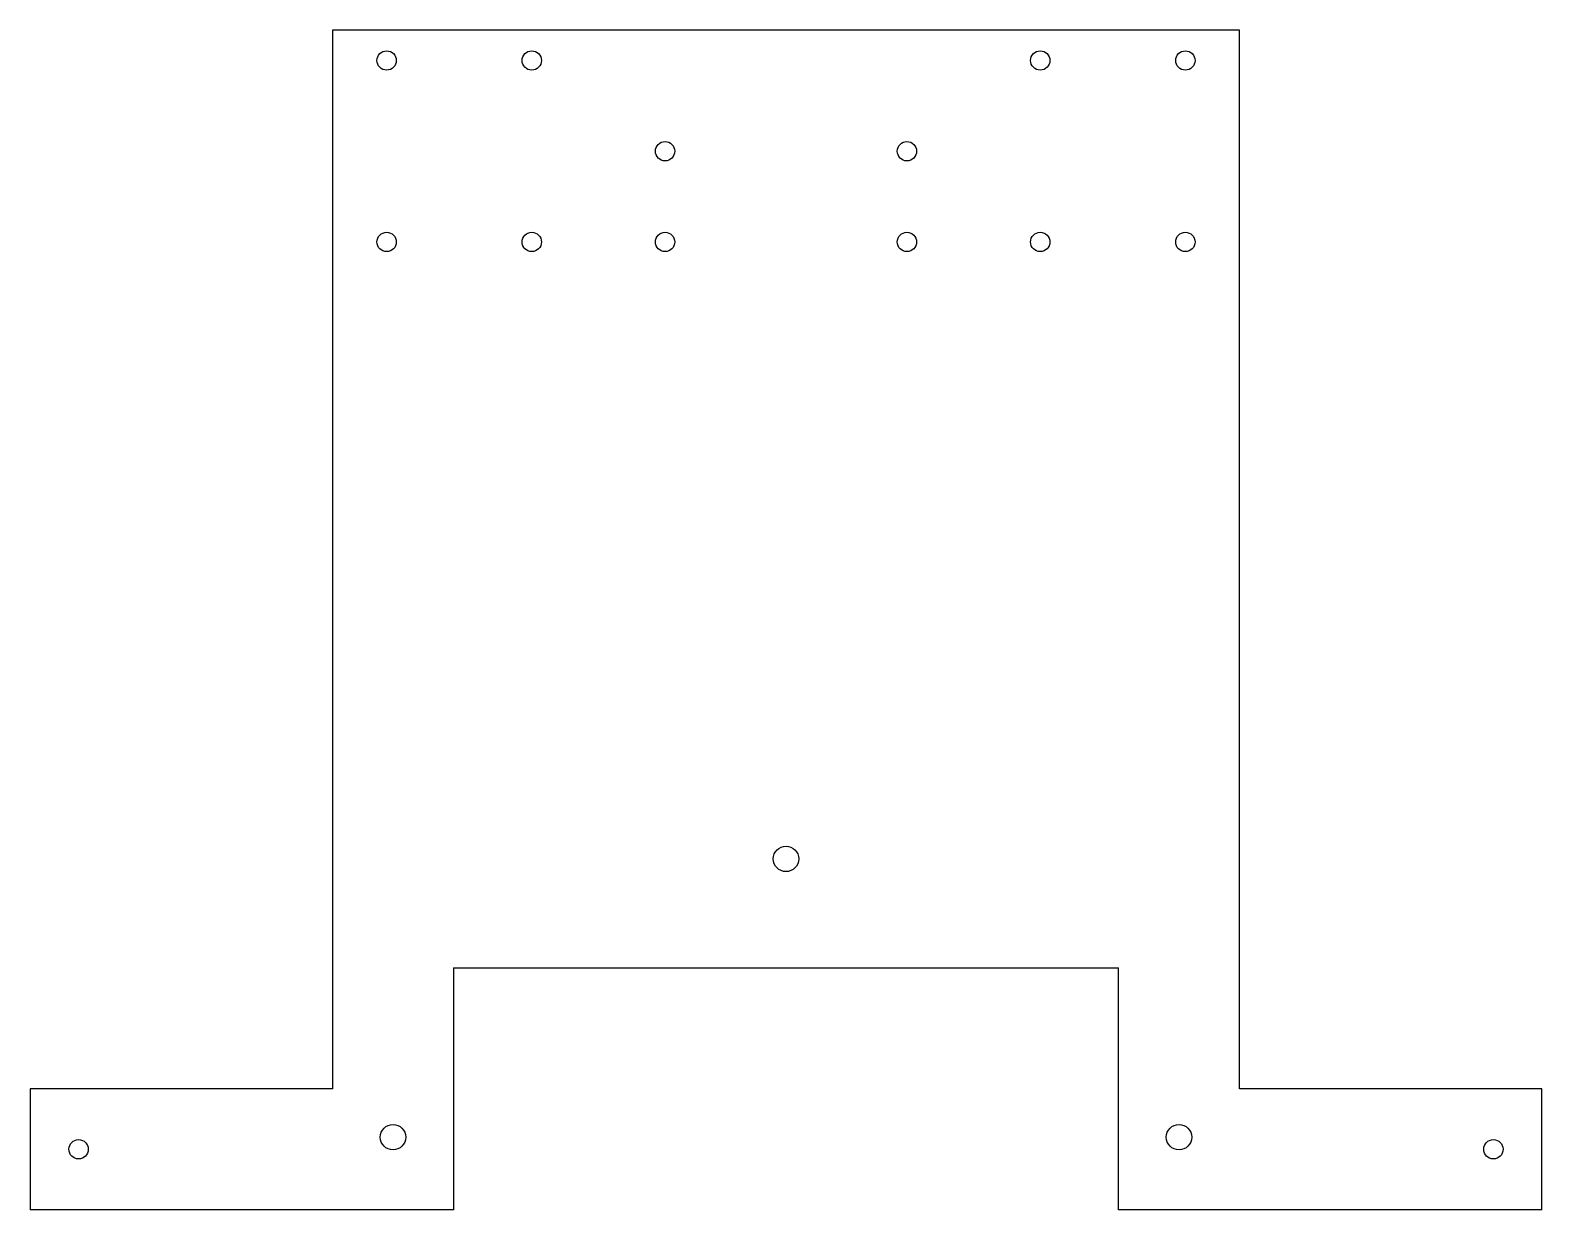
# Model space of a CAD drawing. Header units: millimetres. Extents: x -125 to 125, y -125 to 70.
import ezdxf

# ---------------------------------------------------------------- set-up
doc = ezdxf.new("R2010")
doc.units = ezdxf.units.MM

msp = doc.modelspace()

# ---------------------------------------------------------------- linework, layer by layer
at = {"color": 7, "linetype": 'Continuous', "lineweight": 25}
for p, q in [((-75, 70), (-75, -105)), ((75, 70), (-75, 70)), ((75, -105), (75, 70)), ((-55, -85), (55, -85)), ((-55, -85), (-55, -125)), ((55, -125), (55, -85)), ((-125, -105), (-125, -125)), ((-75, -105), (-125, -105)), ((125, -105), (75, -105)), ((125, -125), (125, -105)), ((-55, -125), (-125, -125)), ((125, -125), (55, -125))]:
    msp.add_line(p, q, dxfattribs=at)
for centre, radius in [((-66.05, 65), 1.6), ((-42.05, 65), 1.6), ((42.05, 65), 1.6), ((66.05, 65), 1.6), ((-20, 50), 1.6), ((20, 50), 1.6), ((-66.05, 35), 1.6), ((-42.05, 35), 1.6), ((-20, 35), 1.6), ((20, 35), 1.6), ((42.05, 35), 1.6), ((66.05, 35), 1.6), ((0, -67), 2.1), ((-65, -113), 2.1), ((65, -113), 2.1), ((-117, -115), 1.6), ((117, -115), 1.6)]:
    msp.add_circle(centre, radius, dxfattribs=at)

doc.saveas('drawing.dxf')
